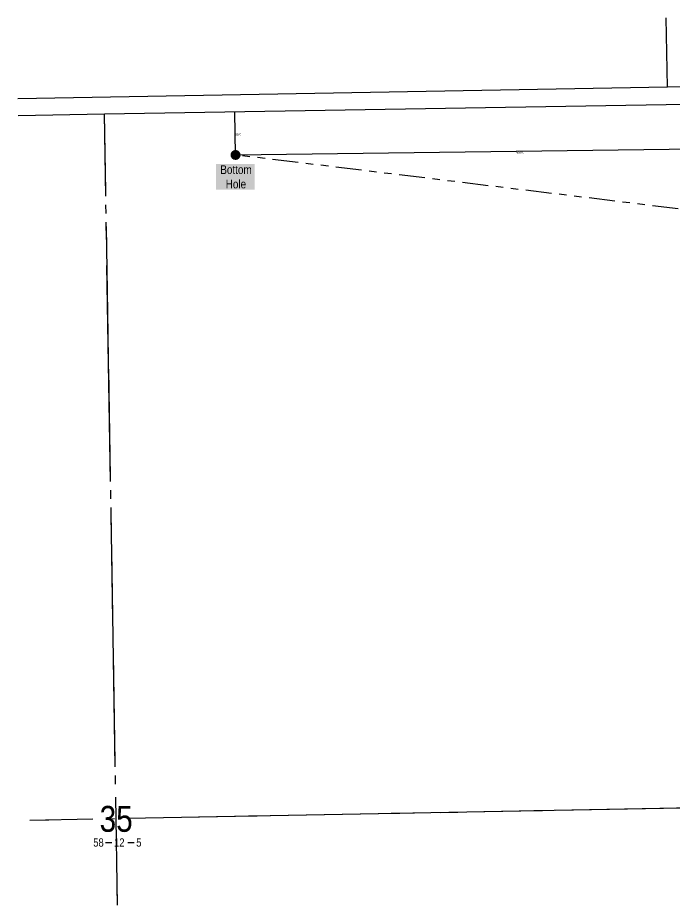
# Model space of a CAD drawing. Extents: x 583318 to 591532, y 5989316 to 5996345.
# Drawn here: x 586689 to 587448, y 5990634 to 5991660 of the extents above; entities that cross this region are included whole.
import ezdxf
from ezdxf.enums import TextEntityAlignment as Align

# ---------------------------------------------------------------- set-up
doc = ezdxf.new("R2010")
doc.units = 0
doc.header["$LTSCALE"] = 5
doc.linetypes.add('foc-DRILLPATH', pattern=[14.75, 6, -1.75, 1.75, -1.75, 1.75, -1.75])
doc.linetypes.add('foc-QUARTERLINE', pattern=[33, 25, -3, 2, -3])
for name, color, linetype in [('10', 1, 'Continuous'), ('9', 3, 'Continuous'), ('L-MON', 1, 'Continuous'), ('L-SECLBL', 7, 'Continuous'), ('L-SECQ', 8, 'foc-QUARTERLINE'), ('P-PDRILLPATH', 12, 'foc-DRILLPATH'), ('S-4', 4, 'Continuous')]:
    doc.layers.add(name, color=color, linetype=linetype)
doc.layers.add('P-DRILL-OFFSET', color=7, linetype='Continuous', true_color=0xcccccc, plot=False)
doc.styles.add('80L', font='ARIALN.TTF', dxfattribs={"height": 10})
doc.styles.add('SIMPLEX', font='ARIALN.TTF')

# ---------------------------------------------------------------- blocks, each defined once
blk = doc.blocks.new('L-SECLBL')
at = {"layer": '9', "color": 7}
for p, q in [((-5.1, -27.8), (-12.3, -27.8)), ((20.7, -27.8), (13.5, -27.8))]:
    blk.add_line(p, q, dxfattribs=at)
at = {"layer": '10', "color": 2, "style": 'SIMPLEX'}
blk.add_attdef('SEC', text='', height=30, dxfattribs=at).set_placement((0, 0), align=Align.MIDDLE)
at = {"layer": '10', "color": 5, "style": '80L'}
blk.add_attdef('TWP', text='', height=9.5, dxfattribs=at).set_placement((-14.4, -27.4), align=Align.MIDDLE_RIGHT)
blk.add_attdef('RGE', text='', height=9.5, dxfattribs=at).set_placement((3.6, -27.4), align=Align.MIDDLE_CENTER)
blk.add_attdef('MER', text='', height=9.5, dxfattribs=at).set_placement((23.2, -27.4), align=Align.MIDDLE_LEFT)
blk = doc.blocks.new('plbh')
at = {"layer": 'L-MON'}
h = blk.add_hatch(color=255, dxfattribs=at)
h.dxf.hatch_style = 1
edge = h.paths.add_edge_path()
edge.add_arc((0, 0), 1.16, 0, 360)
h = blk.add_hatch(color=256, dxfattribs=at)
h.dxf.hatch_style = 1
h.paths.add_polyline_path([(-0.96, 0, 1), (0.96, 0, 1)])
h.paths.add_polyline_path([(0.91, 0, -1), (-0.91, 0, -1)], flags=16)
h.paths.add_polyline_path([(0.45, 0, -1), (-0.45, 0, -1)], flags=0)
h = blk.add_hatch(color=256, dxfattribs=at)
h.dxf.hatch_style = 1
h.paths.add_polyline_path([(-0.45, 0, 1), (0.45, 0, 1)])
h.paths.add_polyline_path([(0.4, 0, -1), (-0.4, 0, -1)], flags=16)
at = {"layer": 'L-MON', "color": 240}
for radius in [0.96, 0.91, 0.45, 0.4]:
    blk.add_circle((0, 0), radius, dxfattribs=at)

msp = doc.modelspace()

# ---------------------------------------------------------------- linework, layer by layer
at = {"layer": 'L-SECLBL'}
for p, q in [((587440.018, 5991579.72), (586688.87, 5991566.128)), ((587461.121, 5991580.1), (587440.018, 5991579.72)), ((586789.128, 5991548.769), (587461.516, 5991560.103))]:
    msp.add_line(p, q, dxfattribs=at)
at = {"layer": 'L-SECLBL', "flags": 128}
msp.add_lwpolyline([(586689.187, 5991546.984), (586789.128, 5991548.769)], dxfattribs=at)
at = {"layer": 'L-SECQ'}
for p, q in [((587440.018, 5991579.72), (587438.433, 5991660.007)), ((586804.288, 5990633.669), (586789.128, 5991548.769)), ((587600.473, 5990748.688), (586702.693, 5990731.724))]:
    msp.add_line(p, q, dxfattribs=at)
at = {"layer": 'L-SECQ', "ltscale": 2}
for p, q in [((587440.018, 5991579.72), (587438.433, 5991660.007)), ((586801.639, 5990793.581), (586789.128, 5991548.769)), ((587477.594, 5990746.366), (586880.401, 5990735.082)), ((586724.864, 5990732.143), (586702.693, 5990731.724)), ((586804.288, 5990633.672), (586803.921, 5990655.841))]:
    msp.add_line(p, q, dxfattribs=at)
at = {"layer": 'P-DRILL-OFFSET'}
for q in [(586939.775, 5991551.309), (587590.281, 5991510.034)]:
    msp.add_line((586940.617, 5991501.337), q, dxfattribs=at)
at = {"layer": 'P-PDRILLPATH', "flags": 128}
msp.add_lwpolyline([(588111.293, 5991358.867), (586940.617, 5991501.337)], dxfattribs=at)
at = {"layer": 'S-4'}
msp.add_circle((586940.617, 5991501.337), 1.999, dxfattribs=at)

# ---------------------------------------------------------------- block references
at = {"layer": 'L-MON', "xscale": 4.997862799999982, "yscale": 4.997862799999982, "zscale": 4.997862799999982}
msp.add_blockref('plbh', (586940.617, 5991501.337), dxfattribs=at)
at = {"layer": 'L-SECLBL', "xscale": 0.99957256, "yscale": 0.99957256, "zscale": 0.99957256}
msp.add_blockref('L-SECLBL', (586802.633, 5990733.613), dxfattribs=at).add_auto_attribs({'SEC': '35', 'TWP': '58', 'RGE': '12', 'MER': '5'})

# ---------------------------------------------------------------- texts
at = {"color": 14, "insert": (586919.455, 5991489.349), "char_height": 10, "attachment_point": 1, "style": '80L', "bg_fill": 1, "box_fill_scale": 1.15, "bg_fill_color": 255, "bg_fill_transparency": 0}
msp.add_mtext_dynamic_manual_height_columns('\\pi3.5705;Bottom\\P\\pi9.8393;Hole', width=41.85454, gutter_width=47.5, heights=[0], dxfattribs=at)
at = {"layer": 'P-DRILL-OFFSET', "attachment_point": 1, "style": '80L'}
for s, insert, char_height in [('{\\C1;50.0}', (586940.196, 5991526.323), 2.4989), ('{\\C1;650.0}', (587265.449, 5991505.685), 2.49893)]:
    msp.add_mtext(s, dxfattribs=dict(at, insert=insert, char_height=char_height))

doc.saveas('drawing.dxf')
